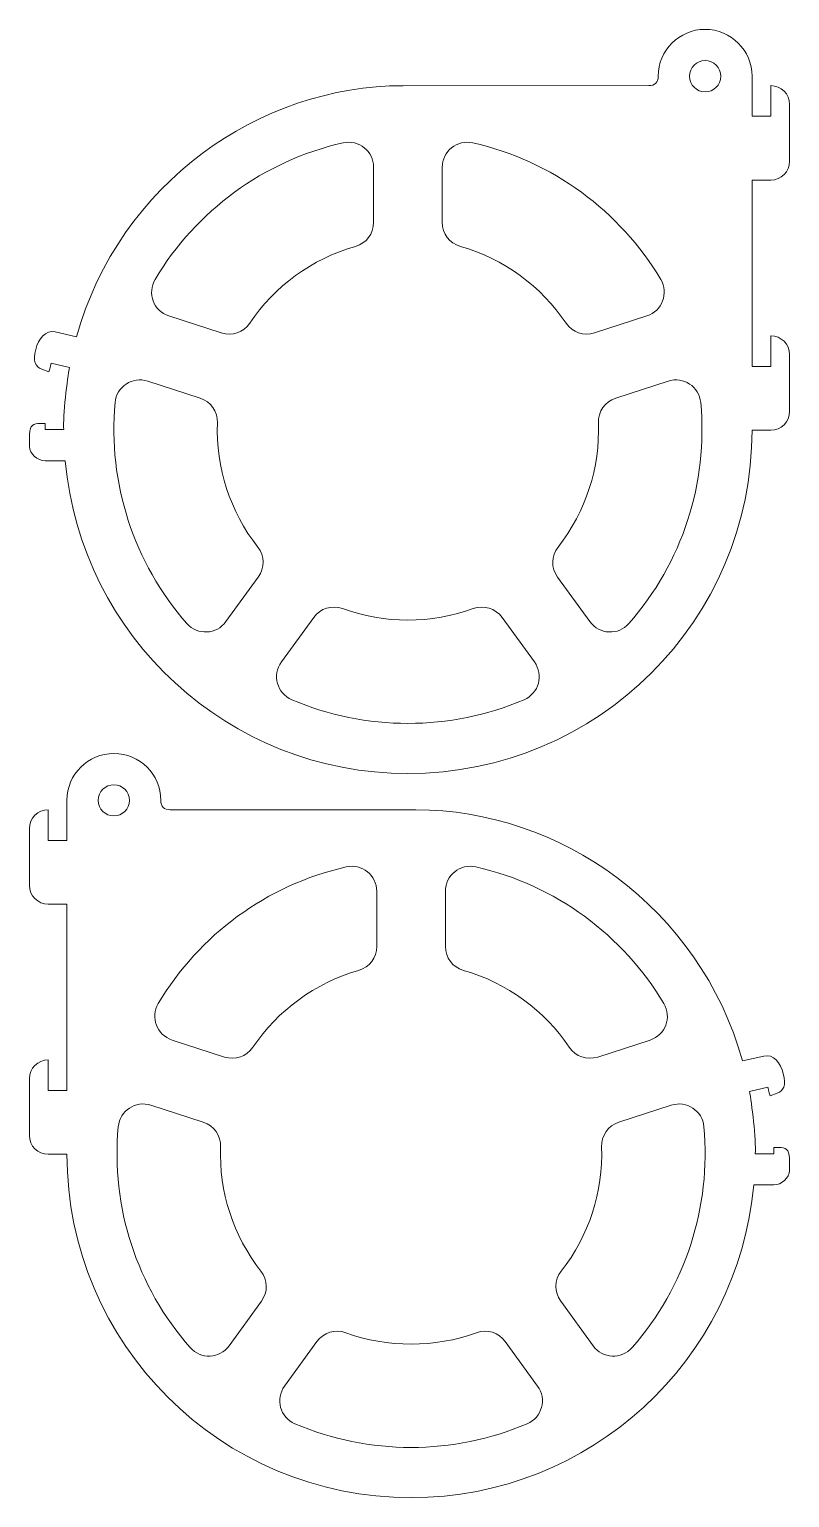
# Model space of a CAD drawing. Header units: centimetres. Extents: x -12.3 to 23.2, y 25.3 to 48.7.
# Drawn here: x -12.32 to -0.17, y 25.25 to 48.73 of the extents above; entities that cross this region are included whole.
import ezdxf

# ---------------------------------------------------------------- set-up
doc = ezdxf.new("R2010")
doc.units = ezdxf.units.CM
doc.header["$MEASUREMENT"] = 0
doc.layers.add('layer 1', color=7, linetype='Continuous')

msp = doc.modelspace()

# ---------------------------------------------------------------- linework, layer by layer
at = {"layer": 'layer 1', "color": 250, "lineweight": 9}
for points, knots in [([(-2.42389, 47.8287), (-2.32391, 47.8287), (-2.2739, 47.87868), (-2.2739, 47.97868), (-2.2739, 47.97868), (-2.2739, 48.39289), (-1.93811, 48.72868), (-1.5239, 48.72868), (-1.5239, 48.72868), (-1.10969, 48.72868), (-0.7739, 48.39288), (-0.7739, 47.97868)], [0, 0, 0, 0, 0.25, 0.25, 0.25, 0.25, 0.5, 0.5, 0.5, 0.5, 1, 1, 1, 1]), ([(-1.5239, 48.22868), (-1.38583, 48.22868), (-1.2739, 48.11675), (-1.2739, 47.97868), (-1.2739, 47.97868), (-1.2739, 47.84061), (-1.38583, 47.72868), (-1.5239, 47.72868), (-1.5239, 47.72868), (-1.66197, 47.72868), (-1.7739, 47.84061), (-1.7739, 47.97868), (-1.7739, 47.97868), (-1.7739, 48.11675), (-1.66197, 48.22868), (-1.5239, 48.22868)], [0, 0, 0, 0, 0.2, 0.2, 0.2, 0.2, 0.4, 0.4, 0.4, 0.4, 0.6, 0.6, 0.6, 0.6, 1, 1, 1, 1]), ([(-0.7739, 47.97868), (-0.7739, 47.97868), (-0.7739, 47.33872), (-0.7739, 47.33872), (-0.7739, 47.33872), (-0.7739, 47.33872), (-0.4739, 47.33872), (-0.4739, 47.33872), (-0.4739, 47.33872), (-0.4739, 47.33872), (-0.4739, 47.82846), (-0.4739, 47.82846)], [0, 0, 0, 0, 0.25, 0.25, 0.25, 0.25, 0.5, 0.5, 0.5, 0.5, 1, 1, 1, 1]), ([(-6.82211, 46.52351), (-6.82211, 46.78109), (-7.05861, 46.97033), (-7.30992, 46.91378), (-7.30992, 46.91378), (-8.58493, 46.62694), (-9.66383, 45.82201), (-10.31377, 44.73158), (-10.31377, 44.73158), (-10.44582, 44.51003), (-10.33906, 44.22604), (-10.09376, 44.14634)], [0, 0, 0, 0, 0.25, 0.25, 0.25, 0.25, 0.5, 0.5, 0.5, 0.5, 1, 1, 1, 1]), ([(-2.45406, 44.14633), (-2.20875, 44.22603), (-2.102, 44.51003), (-2.23407, 44.73158), (-2.23407, 44.73158), (-2.88405, 45.82193), (-3.96287, 46.62692), (-5.23787, 46.91378), (-5.23787, 46.91378), (-5.48918, 46.97033), (-5.72568, 46.7811), (-5.72568, 46.52351)], [0, 0, 0, 0, 0.25, 0.25, 0.25, 0.25, 0.5, 0.5, 0.5, 0.5, 1, 1, 1, 1]), ([(-0.4739, 46.31872), (-0.4739, 46.31872), (-0.7739, 46.31872), (-0.7739, 46.31872), (-0.7739, 46.31872), (-0.7739, 46.31872), (-0.7739, 43.33872), (-0.7739, 43.33872), (-0.7739, 43.33872), (-0.7739, 43.33872), (-0.4739, 43.33872), (-0.4739, 43.33872), (-0.4739, 43.33872), (-0.4739, 43.33872), (-0.4739, 43.82846), (-0.4739, 43.82846)], [0, 0, 0, 0, 0.2, 0.2, 0.2, 0.2, 0.4, 0.4, 0.4, 0.4, 0.6, 0.6, 0.6, 0.6, 1, 1, 1, 1]), ([(-9.25685, 43.87441), (-9.08459, 43.81844), (-8.90299, 43.88097), (-8.80168, 44.03111), (-8.80168, 44.03111), (-8.40548, 44.6183), (-7.81, 45.05994), (-7.11229, 45.25916), (-7.11229, 45.25916), (-6.93796, 45.30894), (-6.82211, 45.46248), (-6.82211, 45.64377)], [0, 0, 0, 0, 0.25, 0.25, 0.25, 0.25, 0.5, 0.5, 0.5, 0.5, 1, 1, 1, 1]), ([(-5.72568, 45.64378), (-5.72568, 45.46248), (-5.60984, 45.30894), (-5.43551, 45.25916), (-5.43551, 45.25916), (-4.7378, 45.05993), (-4.14236, 44.61825), (-3.74613, 44.03108), (-3.74613, 44.03108), (-3.64482, 43.88095), (-3.4632, 43.81843), (-3.29095, 43.8744)], [0, 0, 0, 0, 0.25, 0.25, 0.25, 0.25, 0.5, 0.5, 0.5, 0.5, 1, 1, 1, 1]), ([(-12.12734, 43.29557), (-12.22072, 43.32779), (-12.2738, 43.42347), (-12.22339, 43.6083), (-12.22339, 43.6083), (-12.17618, 43.78146), (-12.06518, 43.92537), (-11.91277, 43.89026)], [0, 0, 0, 0, 0.33333333, 0.33333333, 0.33333333, 0.33333333, 1, 1, 1, 1]), ([(-10.43249, 43.10354), (-10.6777, 43.18321), (-10.93087, 43.0164), (-10.95442, 42.75965), (-10.95442, 42.75965), (-11.0721, 41.47656), (-10.65931, 40.20021), (-9.80678, 39.22921), (-9.80678, 39.22921), (-9.63695, 39.03577), (-9.33386, 39.04977), (-9.18256, 39.25803)], [0, 0, 0, 0, 0.25, 0.25, 0.25, 0.25, 0.5, 0.5, 0.5, 0.5, 1, 1, 1, 1]), ([(-3.36525, 39.25802), (-3.21394, 39.04976), (-2.91087, 39.03578), (-2.74104, 39.22924), (-2.74104, 39.22924), (-1.88868, 40.20019), (-1.47557, 41.47671), (-1.59332, 42.75968), (-1.59332, 42.75968), (-1.61689, 43.0164), (-1.8701, 43.18321), (-2.11528, 43.10354)], [0, 0, 0, 0, 0.25, 0.25, 0.25, 0.25, 0.5, 0.5, 0.5, 0.5, 1, 1, 1, 1]), ([(-8.66566, 39.96949), (-8.55908, 40.11619), (-8.56257, 40.30853), (-8.67439, 40.45127), (-8.67439, 40.45127), (-9.11808, 41.01765), (-9.34484, 41.71929), (-9.31933, 42.43694), (-9.31933, 42.43694), (-9.31289, 42.61805), (-9.4231, 42.77557), (-9.59545, 42.83157)], [0, 0, 0, 0, 0.25, 0.25, 0.25, 0.25, 0.5, 0.5, 0.5, 0.5, 1, 1, 1, 1]), ([(-2.95233, 42.83157), (-3.1247, 42.77557), (-3.2349, 42.61805), (-3.22846, 42.43693), (-3.22846, 42.43693), (-3.20295, 41.7193), (-3.42976, 41.01759), (-3.87342, 40.45125), (-3.87342, 40.45125), (-3.98523, 40.30851), (-3.98873, 40.11617), (-3.88215, 39.96948)], [0, 0, 0, 0, 0.25, 0.25, 0.25, 0.25, 0.5, 0.5, 0.5, 0.5, 1, 1, 1, 1]), ([(-12.0739, 41.82876), (-12.19487, 41.82876), (-12.32424, 41.94499), (-12.32337, 42.05646), (-12.32337, 42.05646), (-12.32301, 42.10269), (-12.3232, 42.14893), (-12.32318, 42.19517), (-12.32318, 42.19517), (-12.32308, 42.37333), (-12.2875, 42.41601), (-12.18912, 42.42876)], [0, 0, 0, 0, 0.25, 0.25, 0.25, 0.25, 0.5, 0.5, 0.5, 0.5, 1, 1, 1, 1]), ([(-12.18912, 42.42876), (-12.18912, 42.42876), (-12.0739, 42.42876), (-12.0739, 42.42876), (-12.0739, 42.42876), (-12.0739, 42.42876), (-12.0739, 42.32876), (-12.0739, 42.32876), (-12.0739, 42.32876), (-12.0739, 42.32876), (-11.7739, 42.32876), (-11.7739, 42.32876)], [0, 0, 0, 0, 0.25, 0.25, 0.25, 0.25, 0.5, 0.5, 0.5, 0.5, 1, 1, 1, 1]), ([(-0.7739, 42.31872), (-0.7739, 39.28115), (-3.23633, 36.82872), (-6.2739, 36.82872), (-6.2739, 36.82872), (-9.1429, 36.82872), (-11.49839, 39.02555), (-11.75104, 41.82876)], [0, 0, 0, 0, 0.33333333, 0.33333333, 0.33333333, 0.33333333, 1, 1, 1, 1]), ([(-4.76902, 39.32478), (-4.8754, 39.4712), (-5.05885, 39.52738), (-5.22899, 39.46568), (-5.22899, 39.46568), (-5.89957, 39.22251), (-6.64824, 39.2225), (-7.31882, 39.46569), (-7.31882, 39.46569), (-7.48896, 39.52739), (-7.67241, 39.47119), (-7.77879, 39.32477)], [0, 0, 0, 0, 0.25, 0.25, 0.25, 0.25, 0.5, 0.5, 0.5, 0.5, 1, 1, 1, 1]), ([(-8.29592, 38.613), (-8.44754, 38.40431), (-8.36697, 38.11182), (-8.12987, 38.01022), (-8.12987, 38.01022), (-6.9505, 37.50485), (-5.59723, 37.50472), (-4.41789, 38.01019), (-4.41789, 38.01019), (-4.18081, 38.1118), (-4.10026, 38.4043), (-4.25187, 38.61298)], [0, 0, 0, 0, 0.25, 0.25, 0.25, 0.25, 0.5, 0.5, 0.5, 0.5, 1, 1, 1, 1]), ([(-10.07339, 36.25066), (-10.17337, 36.25066), (-10.22338, 36.30064), (-10.22338, 36.40064), (-10.22338, 36.40064), (-10.22338, 36.81485), (-10.55917, 37.15064), (-10.97338, 37.15064), (-10.97338, 37.15064), (-11.38759, 37.15064), (-11.72338, 36.81484), (-11.72338, 36.40064)], [0, 0, 0, 0, 0.25, 0.25, 0.25, 0.25, 0.5, 0.5, 0.5, 0.5, 1, 1, 1, 1]), ([(-10.97338, 36.65064), (-11.11145, 36.65064), (-11.22338, 36.53871), (-11.22338, 36.40064), (-11.22338, 36.40064), (-11.22338, 36.26257), (-11.11145, 36.15064), (-10.97338, 36.15064), (-10.97338, 36.15064), (-10.83531, 36.15064), (-10.72338, 36.26257), (-10.72338, 36.40064), (-10.72338, 36.40064), (-10.72338, 36.53871), (-10.83531, 36.65064), (-10.97338, 36.65064)], [0, 0, 0, 0, 0.2, 0.2, 0.2, 0.2, 0.4, 0.4, 0.4, 0.4, 0.6, 0.6, 0.6, 0.6, 1, 1, 1, 1]), ([(-11.72338, 36.40064), (-11.72338, 36.40064), (-11.72338, 35.76068), (-11.72338, 35.76068), (-11.72338, 35.76068), (-11.72338, 35.76068), (-12.02338, 35.76068), (-12.02338, 35.76068), (-12.02338, 35.76068), (-12.02338, 35.76068), (-12.02338, 36.25042), (-12.02338, 36.25042)], [0, 0, 0, 0, 0.25, 0.25, 0.25, 0.25, 0.5, 0.5, 0.5, 0.5, 1, 1, 1, 1]), ([(-10.04322, 32.56829), (-10.28853, 32.64799), (-10.39528, 32.93199), (-10.26321, 33.15354), (-10.26321, 33.15354), (-9.61323, 34.24389), (-8.53441, 35.04888), (-7.25941, 35.33574), (-7.25941, 35.33574), (-7.0081, 35.39229), (-6.7716, 35.20306), (-6.7716, 34.94547)], [0, 0, 0, 0, 0.25, 0.25, 0.25, 0.25, 0.5, 0.5, 0.5, 0.5, 1, 1, 1, 1]), ([(-5.67517, 34.94547), (-5.67517, 35.20305), (-5.43867, 35.39229), (-5.18736, 35.33574), (-5.18736, 35.33574), (-3.91235, 35.0489), (-2.83345, 34.24397), (-2.18351, 33.15354), (-2.18351, 33.15354), (-2.05146, 32.93199), (-2.15822, 32.648), (-2.40352, 32.5683)], [0, 0, 0, 0, 0.25, 0.25, 0.25, 0.25, 0.5, 0.5, 0.5, 0.5, 1, 1, 1, 1]), ([(-12.02338, 34.74068), (-12.02338, 34.74068), (-11.72338, 34.74068), (-11.72338, 34.74068), (-11.72338, 34.74068), (-11.72338, 34.74068), (-11.72338, 31.76068), (-11.72338, 31.76068), (-11.72338, 31.76068), (-11.72338, 31.76068), (-12.02338, 31.76068), (-12.02338, 31.76068), (-12.02338, 31.76068), (-12.02338, 31.76068), (-12.02338, 32.25042), (-12.02338, 32.25042)], [0, 0, 0, 0, 0.2, 0.2, 0.2, 0.2, 0.4, 0.4, 0.4, 0.4, 0.6, 0.6, 0.6, 0.6, 1, 1, 1, 1]), ([(-6.7716, 34.06574), (-6.7716, 33.88444), (-6.88744, 33.7309), (-7.06177, 33.68112), (-7.06177, 33.68112), (-7.75948, 33.48189), (-8.35492, 33.04021), (-8.75115, 32.45304), (-8.75115, 32.45304), (-8.85246, 32.30291), (-9.03408, 32.24039), (-9.20633, 32.29636)], [0, 0, 0, 0, 0.25, 0.25, 0.25, 0.25, 0.5, 0.5, 0.5, 0.5, 1, 1, 1, 1]), ([(-3.24043, 32.29637), (-3.41269, 32.2404), (-3.59429, 32.30293), (-3.6956, 32.45307), (-3.6956, 32.45307), (-4.0918, 33.04026), (-4.68728, 33.4819), (-5.38499, 33.68112), (-5.38499, 33.68112), (-5.55932, 33.7309), (-5.67517, 33.88444), (-5.67517, 34.06573)], [0, 0, 0, 0, 0.25, 0.25, 0.25, 0.25, 0.5, 0.5, 0.5, 0.5, 1, 1, 1, 1]), ([(-0.36994, 31.71753), (-0.27656, 31.74975), (-0.22348, 31.84543), (-0.27389, 32.03026), (-0.27389, 32.03026), (-0.3211, 32.20342), (-0.4321, 32.34733), (-0.58451, 32.31222)], [0, 0, 0, 0, 0.33333333, 0.33333333, 0.33333333, 0.33333333, 1, 1, 1, 1]), ([(-9.13203, 27.67998), (-9.28334, 27.47172), (-9.58641, 27.45774), (-9.75624, 27.6512), (-9.75624, 27.6512), (-10.6086, 28.62215), (-11.02171, 29.89867), (-10.90396, 31.18164), (-10.90396, 31.18164), (-10.88039, 31.43836), (-10.62718, 31.60517), (-10.382, 31.5255)], [0, 0, 0, 0, 0.25, 0.25, 0.25, 0.25, 0.5, 0.5, 0.5, 0.5, 1, 1, 1, 1]), ([(-2.06479, 31.5255), (-1.81958, 31.60517), (-1.56641, 31.43836), (-1.54286, 31.18161), (-1.54286, 31.18161), (-1.42518, 29.89852), (-1.83797, 28.62217), (-2.6905, 27.65117), (-2.6905, 27.65117), (-2.86033, 27.45773), (-3.16342, 27.47173), (-3.31472, 27.67999)], [0, 0, 0, 0, 0.25, 0.25, 0.25, 0.25, 0.5, 0.5, 0.5, 0.5, 1, 1, 1, 1]), ([(-9.54495, 31.25353), (-9.37258, 31.19753), (-9.26238, 31.04001), (-9.26882, 30.85889), (-9.26882, 30.85889), (-9.29433, 30.14126), (-9.06752, 29.43955), (-8.62386, 28.87321), (-8.62386, 28.87321), (-8.51205, 28.73047), (-8.50855, 28.53813), (-8.61513, 28.39144)], [0, 0, 0, 0, 0.25, 0.25, 0.25, 0.25, 0.5, 0.5, 0.5, 0.5, 1, 1, 1, 1]), ([(-3.83162, 28.39145), (-3.9382, 28.53815), (-3.93471, 28.73049), (-3.82289, 28.87323), (-3.82289, 28.87323), (-3.3792, 29.43961), (-3.15244, 30.14125), (-3.17795, 30.8589), (-3.17795, 30.8589), (-3.18439, 31.04001), (-3.07418, 31.19753), (-2.90183, 31.25353)], [0, 0, 0, 0, 0.25, 0.25, 0.25, 0.25, 0.5, 0.5, 0.5, 0.5, 1, 1, 1, 1]), ([(-0.30816, 30.85072), (-0.30816, 30.85072), (-0.42338, 30.85072), (-0.42338, 30.85072), (-0.42338, 30.85072), (-0.42338, 30.85072), (-0.42338, 30.75072), (-0.42338, 30.75072), (-0.42338, 30.75072), (-0.42338, 30.75072), (-0.72338, 30.75072), (-0.72338, 30.75072)], [0, 0, 0, 0, 0.25, 0.25, 0.25, 0.25, 0.5, 0.5, 0.5, 0.5, 1, 1, 1, 1]), ([(-0.42338, 30.25072), (-0.30241, 30.25072), (-0.17304, 30.36695), (-0.17391, 30.47842), (-0.17391, 30.47842), (-0.17427, 30.52465), (-0.17408, 30.57089), (-0.1741, 30.61713), (-0.1741, 30.61713), (-0.1742, 30.79529), (-0.20978, 30.83797), (-0.30816, 30.85072)], [0, 0, 0, 0, 0.25, 0.25, 0.25, 0.25, 0.5, 0.5, 0.5, 0.5, 1, 1, 1, 1]), ([(-11.72338, 30.74068), (-11.72338, 27.70311), (-9.26095, 25.25068), (-6.22338, 25.25068), (-6.22338, 25.25068), (-3.35438, 25.25068), (-0.99889, 27.44751), (-0.74624, 30.25072)], [0, 0, 0, 0, 0.33333333, 0.33333333, 0.33333333, 0.33333333, 1, 1, 1, 1]), ([(-7.72826, 27.74674), (-7.62188, 27.89316), (-7.43843, 27.94934), (-7.26829, 27.88764), (-7.26829, 27.88764), (-6.59771, 27.64447), (-5.84904, 27.64446), (-5.17846, 27.88765), (-5.17846, 27.88765), (-5.00832, 27.94935), (-4.82487, 27.89315), (-4.71849, 27.74673)], [0, 0, 0, 0, 0.25, 0.25, 0.25, 0.25, 0.5, 0.5, 0.5, 0.5, 1, 1, 1, 1]), ([(-4.20136, 27.03496), (-4.04974, 26.82627), (-4.13031, 26.53378), (-4.36741, 26.43218), (-4.36741, 26.43218), (-5.54678, 25.92681), (-6.90005, 25.92668), (-8.07939, 26.43215), (-8.07939, 26.43215), (-8.31647, 26.53376), (-8.39702, 26.82626), (-8.24541, 27.03494)], [0, 0, 0, 0, 0.25, 0.25, 0.25, 0.25, 0.5, 0.5, 0.5, 0.5, 1, 1, 1, 1])]:
    msp.add_open_spline(points, degree=3, knots=knots, dxfattribs=at)
for points in [[(-11.57133, 43.81159), (-10.88401, 46.27404), (-8.64066, 47.82872), (-6.35154, 47.82766)], [(-6.35154, 47.82766), (-6.35154, 47.82766), (-2.42389, 47.8287), (-2.42389, 47.8287)], [(-0.4739, 47.82846), (-0.30867, 47.82846), (-0.1739, 47.69369), (-0.1739, 47.52846)], [(-0.1739, 47.52846), (-0.1739, 47.52846), (-0.1739, 46.61872), (-0.1739, 46.61872)], [(-6.82211, 45.64377), (-6.82211, 45.64377), (-6.82211, 46.52351), (-6.82211, 46.52351)], [(-5.72568, 46.52351), (-5.72568, 46.52351), (-5.72568, 45.64378), (-5.72568, 45.64378)], [(-0.1739, 46.61872), (-0.1739, 46.45349), (-0.30867, 46.31872), (-0.4739, 46.31872)], [(-10.09376, 44.14634), (-10.09376, 44.14634), (-9.25685, 43.87441), (-9.25685, 43.87441)], [(-3.29095, 43.8744), (-3.29095, 43.8744), (-2.45406, 44.14633), (-2.45406, 44.14633)], [(-11.91277, 43.89026), (-11.91277, 43.89026), (-11.57133, 43.81159), (-11.57133, 43.81159)], [(-0.4739, 43.82846), (-0.30867, 43.82846), (-0.1739, 43.69369), (-0.1739, 43.52846)], [(-0.1739, 43.52846), (-0.1739, 43.52846), (-0.1739, 42.61872), (-0.1739, 42.61872)], [(-12.01327, 43.25297), (-12.01327, 43.25297), (-12.12734, 43.29557), (-12.12734, 43.29557)], [(-11.97662, 43.39187), (-11.97824, 43.38422), (-11.99175, 43.31775), (-12.01327, 43.25297)], [(-11.68356, 43.32435), (-11.68356, 43.32435), (-11.97662, 43.39187), (-11.97662, 43.39187)], [(-11.7739, 42.32876), (-11.79553, 42.53752), (-11.71342, 43.16165), (-11.68356, 43.32435)], [(-9.59545, 42.83157), (-9.59545, 42.83157), (-10.43249, 43.10354), (-10.43249, 43.10354)], [(-2.11528, 43.10354), (-2.11528, 43.10354), (-2.95233, 42.83157), (-2.95233, 42.83157)], [(-0.1739, 42.61872), (-0.1739, 42.45349), (-0.30867, 42.31872), (-0.4739, 42.31872)], [(-0.4739, 42.31872), (-0.4739, 42.31872), (-0.7739, 42.31872), (-0.7739, 42.31872)], [(-11.75104, 41.82876), (-11.75104, 41.82876), (-12.0739, 41.82876), (-12.0739, 41.82876)], [(-9.18256, 39.25803), (-9.18256, 39.25803), (-8.66566, 39.96949), (-8.66566, 39.96949)], [(-3.88215, 39.96948), (-3.88215, 39.96948), (-3.36525, 39.25802), (-3.36525, 39.25802)], [(-7.77879, 39.32477), (-7.77879, 39.32477), (-8.29592, 38.613), (-8.29592, 38.613)], [(-4.25187, 38.61298), (-4.25187, 38.61298), (-4.76902, 39.32478), (-4.76902, 39.32478)], [(-12.02338, 36.25042), (-12.18861, 36.25042), (-12.32338, 36.11565), (-12.32338, 35.95042)], [(-6.14574, 36.24962), (-6.14574, 36.24962), (-10.07339, 36.25066), (-10.07339, 36.25066)], [(-0.92595, 32.23355), (-1.61327, 34.696), (-3.85662, 36.25068), (-6.14574, 36.24962)], [(-12.32338, 35.95042), (-12.32338, 35.95042), (-12.32338, 35.04068), (-12.32338, 35.04068)], [(-12.32338, 35.04068), (-12.32338, 34.87545), (-12.18861, 34.74068), (-12.02338, 34.74068)], [(-6.7716, 34.94547), (-6.7716, 34.94547), (-6.7716, 34.06574), (-6.7716, 34.06574)], [(-5.67517, 34.06573), (-5.67517, 34.06573), (-5.67517, 34.94547), (-5.67517, 34.94547)], [(-9.20633, 32.29636), (-9.20633, 32.29636), (-10.04322, 32.56829), (-10.04322, 32.56829)], [(-2.40352, 32.5683), (-2.40352, 32.5683), (-3.24043, 32.29637), (-3.24043, 32.29637)], [(-12.02338, 32.25042), (-12.18861, 32.25042), (-12.32338, 32.11565), (-12.32338, 31.95042)], [(-0.58451, 32.31222), (-0.58451, 32.31222), (-0.92595, 32.23355), (-0.92595, 32.23355)], [(-12.32338, 31.95042), (-12.32338, 31.95042), (-12.32338, 31.04068), (-12.32338, 31.04068)], [(-0.81372, 31.74631), (-0.81372, 31.74631), (-0.52066, 31.81383), (-0.52066, 31.81383)], [(-0.72338, 30.75072), (-0.70175, 30.95948), (-0.78386, 31.58361), (-0.81372, 31.74631)], [(-0.52066, 31.81383), (-0.51904, 31.80618), (-0.50553, 31.73971), (-0.48401, 31.67493)], [(-0.48401, 31.67493), (-0.48401, 31.67493), (-0.36994, 31.71753), (-0.36994, 31.71753)], [(-10.382, 31.5255), (-10.382, 31.5255), (-9.54495, 31.25353), (-9.54495, 31.25353)], [(-2.90183, 31.25353), (-2.90183, 31.25353), (-2.06479, 31.5255), (-2.06479, 31.5255)], [(-12.32338, 31.04068), (-12.32338, 30.87545), (-12.18861, 30.74068), (-12.02338, 30.74068)], [(-12.02338, 30.74068), (-12.02338, 30.74068), (-11.72338, 30.74068), (-11.72338, 30.74068)], [(-0.74624, 30.25072), (-0.74624, 30.25072), (-0.42338, 30.25072), (-0.42338, 30.25072)], [(-8.61513, 28.39144), (-8.61513, 28.39144), (-9.13203, 27.67998), (-9.13203, 27.67998)], [(-3.31472, 27.67999), (-3.31472, 27.67999), (-3.83162, 28.39145), (-3.83162, 28.39145)], [(-8.24541, 27.03494), (-8.24541, 27.03494), (-7.72826, 27.74674), (-7.72826, 27.74674)], [(-4.71849, 27.74673), (-4.71849, 27.74673), (-4.20136, 27.03496), (-4.20136, 27.03496)]]:
    msp.add_open_spline(points, degree=3, dxfattribs=at)

doc.saveas('drawing.dxf')
